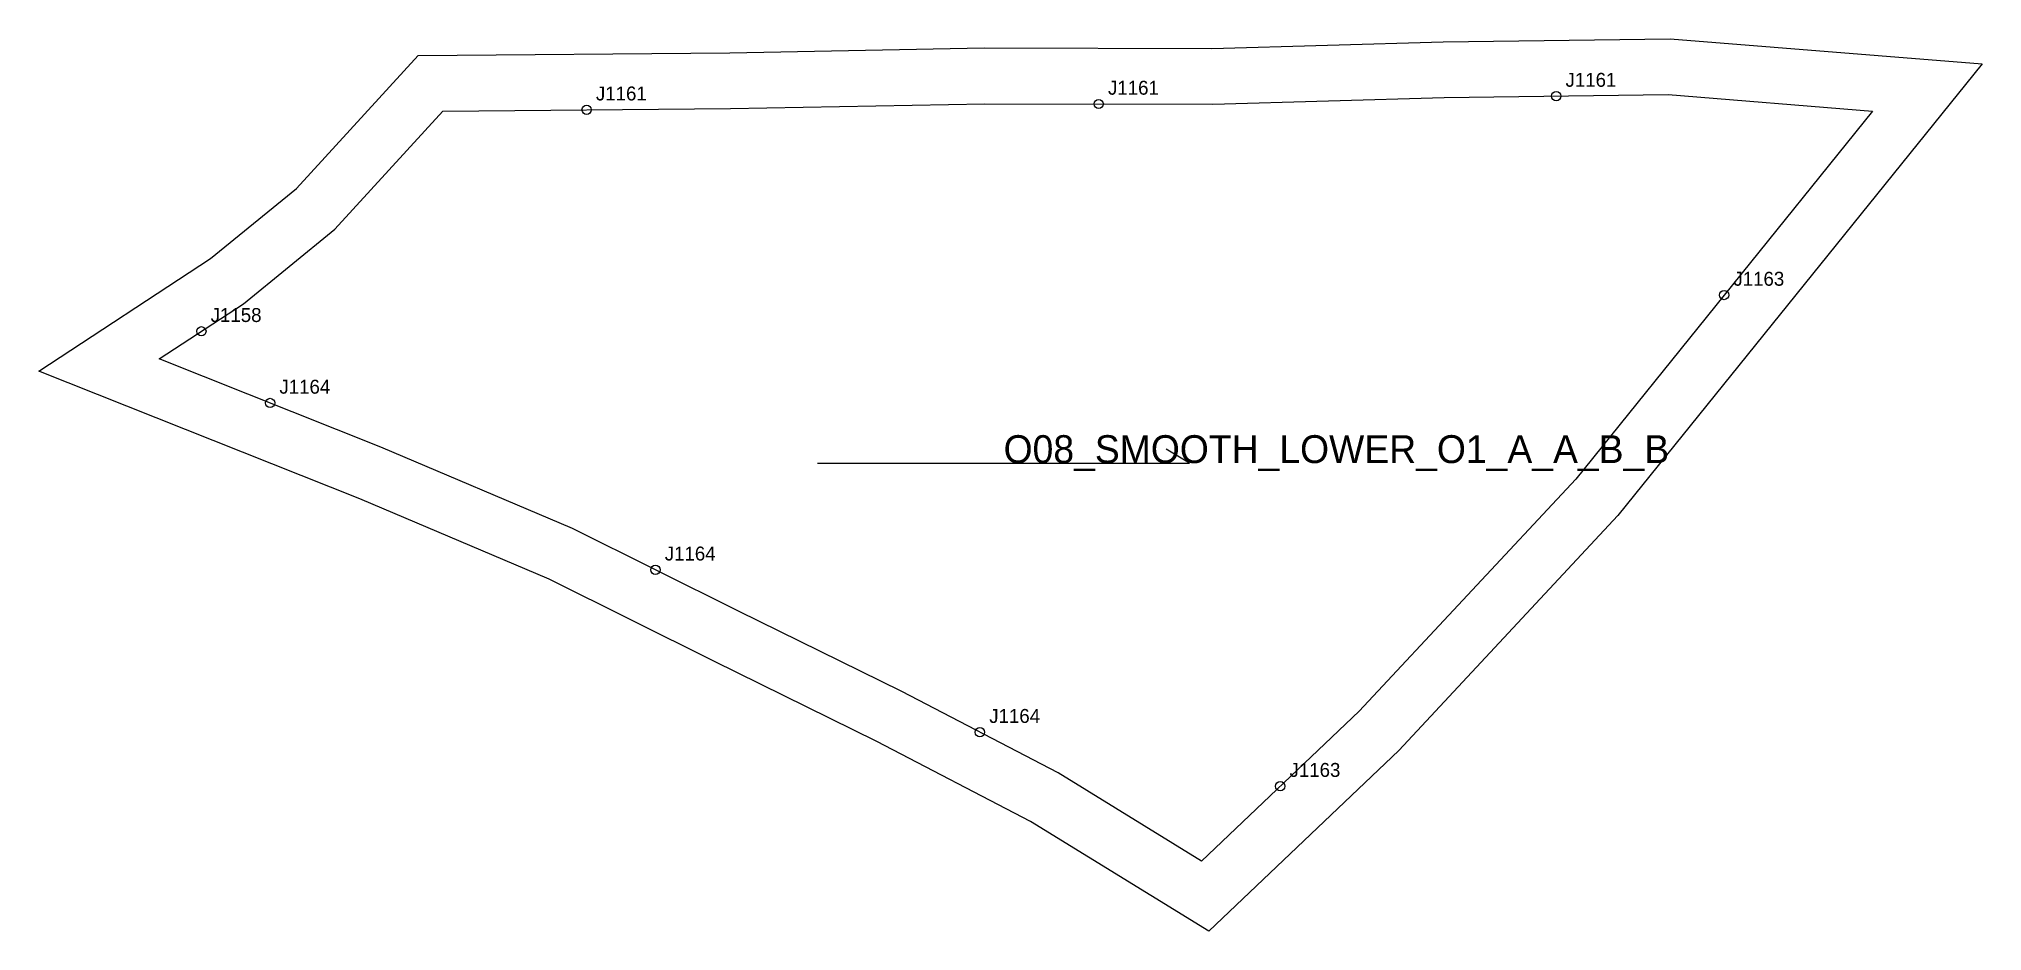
# Model space of a CAD drawing. Header units: millimetres. Extents: x -87 to 331, y -176 to 16.
import ezdxf

# ---------------------------------------------------------------- set-up
doc = ezdxf.new("R2010")
doc.units = ezdxf.units.MM
for name, color, linetype in [('CUT', 1, 'Continuous'), ('GRAIN', 3, 'Continuous'), ('LABEL', 7, 'Continuous'), ('NOTCH', 2, 'Continuous'), ('SEW', 5, 'Continuous')]:
    doc.layers.add(name, color=color, linetype=linetype)

msp = doc.modelspace()

# ---------------------------------------------------------------- linework, layer by layer
at = {"layer": 'CUT'}
msp.add_lwpolyline([(-5.33, 11.95), (61.69, 12.56), (116.44, 13.59), (165.41, 13.45), (215.11, 14.91), (263.91, 15.53), (331.03, 10.14), (252.72, -87.03), (205.58, -137.58), (164.7, -176.42), (126.37, -152.82), (93.3, -135.59), (58.29, -118.32), (22.84, -100.73), (-17.87, -83.39), (-86.87, -55.93), (-49.97, -31.75), (-31.46, -16.64), (-5.33, 11.95)], close=True, dxfattribs=at)
at = {"layer": 'GRAIN'}
for p, q in [((160.59, -75.73), (155.59, -72.73)), ((80.59, -75.73), (160.59, -75.73))]:
    msp.add_line(p, q, dxfattribs=at)
at = {"layer": 'NOTCH'}
for centre in [(239.44, 3.22), (30.93, 0.28), (141.05, 1.52), (275.54, -39.58), (-51.92, -47.38), (-37.14, -62.8), (45.73, -98.69), (115.51, -133.63), (180.09, -145.24)]:
    msp.add_circle(centre, 1, dxfattribs=at)
at = {"layer": 'SEW'}
msp.add_lwpolyline([(0, 0), (61.86, 0.56), (116.53, 1.59), (165.56, 1.45), (215.36, 2.91), (263.51, 3.53), (307.44, 0), (243.64, -79.16), (197.05, -129.13), (163.13, -161.36), (132.3, -142.38), (98.73, -124.89), (63.61, -107.56), (27.86, -89.83), (-13.3, -72.29), (-60.98, -53.32), (-42.87, -41.44), (-23.19, -25.38)], close=True, dxfattribs=at)

# ---------------------------------------------------------------- texts
at = {"layer": 'LABEL'}
for s, height, p in [('J1161', 3, (32.93, 2.28)), ('J1161', 3, (143.05, 3.52)), ('J1161', 3, (241.44, 5.22)), ('J1163', 3, (277.54, -37.58)), ('J1158', 3, (-49.92, -45.38)), ('J1164', 3, (-35.14, -60.8)), ('O08_SMOOTH_LOWER_O1_A_A_B_B', 6, (120.59, -75.73)), ('J1164', 3, (47.73, -96.69)), ('J1164', 3, (117.51, -131.63)), ('J1163', 3, (182.09, -143.24))]:
    msp.add_text(s, height=height, dxfattribs=at).set_placement(p)

doc.saveas('drawing.dxf')
